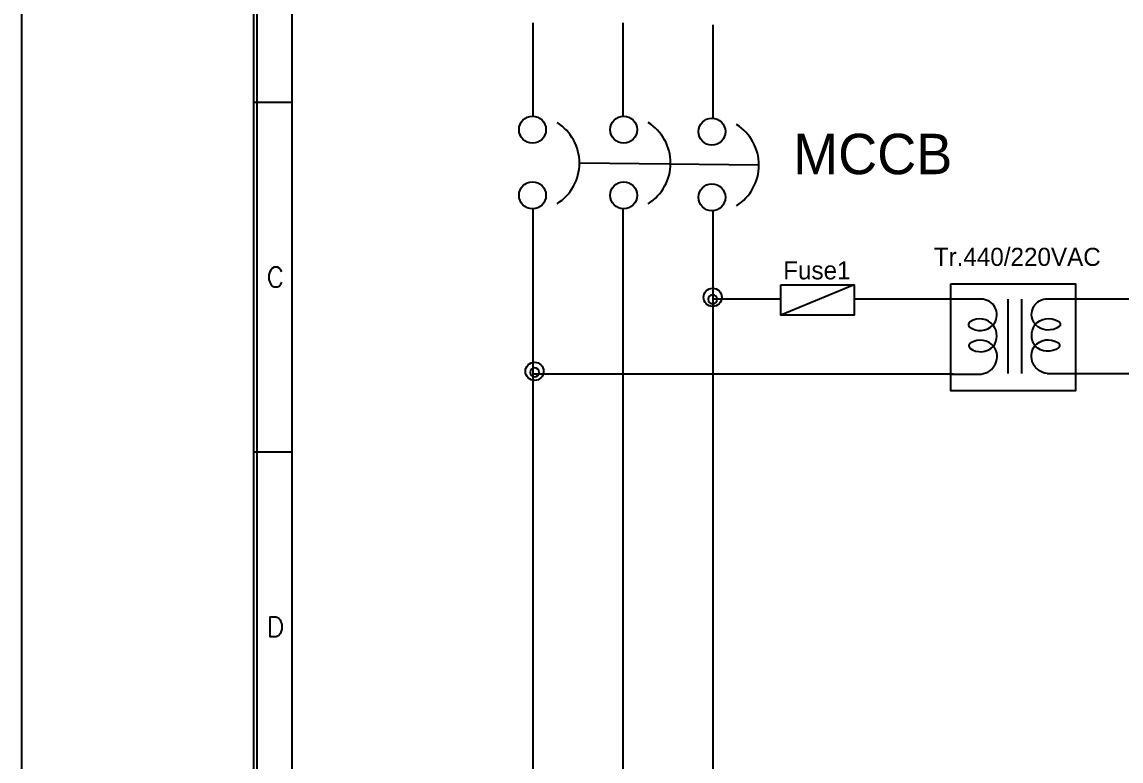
# Model space of a CAD drawing. Header units: millimetres. Extents: x 46 to 886, y 51 to 632.
# Drawn here: x 46.4 to 139.7, y 504.5 to 567.3 of the extents above; entities that cross this region are included whole.
import ezdxf
from ezdxf.enums import TextEntityAlignment as Align

# ---------------------------------------------------------------- set-up
doc = ezdxf.new("R2010")
doc.units = ezdxf.units.MM
for name, color, linetype in [('20', 2, 'Continuous'), ('30', 3, 'Continuous'), ('4', 133, 'Continuous'), ('70', 7, 'Continuous'), ('ASHADE', 7, 'Continuous')]:
    doc.layers.add(name, color=color, linetype=linetype)
doc.styles.add('ghs', font='NGULIM.TTF')
doc.styles.add('SIMPLEX', font='SIMPLEX')

msp = doc.modelspace()

# ---------------------------------------------------------------- linework, layer by layer
msp.add_lwpolyline([(46.411, 631.769), (886.327, 631.769), (886.327, 50.731), (46.411, 50.731)], close=True)
at = {"layer": '20', "color": 7}
msp.add_line((69.351, 380.266), (69.351, 616.579), dxfattribs=at)
at = {"layer": '30', "color": 7}
for p, q in [((66.084, 560.446), (69.351, 560.446)), ((66.084, 530.746), (69.351, 530.746))]:
    msp.add_line(p, q, dxfattribs=at)
at = {"layer": '4', "color": 0}
for centre in [(105.032, 543.877), (89.914, 537.592)]:
    msp.add_circle(centre, 0.772, dxfattribs=at)
at = {"layer": '70', "color": 7}
for points in [[(442.284, 352.546), (66.084, 352.546), (66.084, 619.846), (442.284, 619.846)], [(441.987, 352.843), (66.381, 352.843), (66.381, 619.549), (441.987, 619.549)]]:
    msp.add_lwpolyline(points, close=True, dxfattribs=at)
at = {"layer": 'ASHADE', "ltscale": 2}
for p, q in [((89.775, 567.193), (89.775, 559.258)), ((97.407, 567.193), (97.407, 559.257)), ((105.032, 567.023), (105.032, 559.087)), ((108.955, 555.103), (93.728, 555.273)), ((89.775, 551.396), (89.775, 503.207)), ((97.407, 551.397), (97.407, 503.197)), ((105.032, 551.227), (105.032, 503.207)), ((117.041, 544.929), (110.817, 542.373)), ((110.817, 543.707), (105.032, 543.707)), ((125.441, 543.707), (117.041, 543.707)), ((127.974, 543.707), (125.251, 543.707)), ((130.075, 543.707), (130.075, 537.405)), ((131.242, 543.707), (131.242, 537.405)), ((133.276, 543.746), (135.832, 543.746)), ((135.832, 543.746), (213.19, 543.746)), ((125.441, 537.366), (89.775, 537.366)), ((125.251, 537.366), (127.829, 537.366)), ((133.42, 537.405), (135.832, 537.405)), ((134.626, 537.405), (143.117, 537.405))]:
    msp.add_line(p, q, dxfattribs=at)
at = {"layer": 'ASHADE'}
msp.add_lwpolyline([(110.817, 544.929), (117.041, 544.929), (117.041, 542.373), (110.817, 542.373)], close=True, dxfattribs=at)
at = {"layer": 'ASHADE', "ltscale": 2}
msp.add_lwpolyline([(125.251, 545.029), (135.832, 545.029), (135.832, 535.927), (125.251, 535.927)], close=True, dxfattribs=at)
for points in [[(127.829, 537.366, 0.564439), (128.915, 539.685, 0.377614), (126.938, 540.003, 0.521425), (126.853, 539.569, 0.376836), (128.849, 539.7, 0.315184), (128.869, 541.489, 0.377614), (126.892, 541.806, 0.521425), (126.807, 541.373, 0.382642), (128.83, 541.528, 0.602081), (127.974, 543.707)], [(133.42, 537.405, -0.564439), (132.335, 539.724, -0.377614), (134.311, 540.041, -0.521425), (134.396, 539.608, -0.376836), (132.4, 539.739, -0.315184), (132.381, 541.528, -0.377614), (134.357, 541.845, -0.521425), (134.443, 541.412, -0.382642), (132.42, 541.567, -0.602081), (133.276, 543.746)]]:
    msp.add_lwpolyline(points, format="xyb", dxfattribs=at)
for centre in [(89.738, 558.115), (97.473, 558.115), (104.965, 557.944), (89.738, 552.539), (97.473, 552.539), (104.965, 552.369)]:
    msp.add_circle(centre, 1.144, dxfattribs=at)
for centre, radius, start, end in [((89.652, 555.273), 4.075, 302.22193, 57.77807), ((97.387, 555.273), 4.075, 302.22193, 57.77807), ((104.88, 555.103), 4.075, 302.22193, 57.77807), ((105.032, 543.707), 0.381, 0, 180), ((105.032, 543.707), 0.381, 180, 0), ((89.914, 537.508), 0.381, 0, 180), ((89.914, 537.508), 0.381, 180, 0)]:
    msp.add_arc(centre, radius, start, end, dxfattribs=at)

# ---------------------------------------------------------------- texts
at = {"layer": '30', "color": 7, "style": 'SIMPLEX'}
for s, p in [('C', (67.916, 545.596)), ('D', (67.916, 515.896))]:
    msp.add_text(s, height=1.683, dxfattribs=at).set_placement(p, align=Align.MIDDLE)
at = {"layer": 'ASHADE', "ltscale": 2, "style": 'ghs'}
for s, height, p in [('MCCB', 3.4326, (111.854, 554.332)), ('Tr.440/220VAC', 1.53783, (123.793, 546.545)), ('Fuse1', 1.5378, (111.015, 545.402))]:
    msp.add_text(s, height=height, dxfattribs=at).set_placement(p)

doc.saveas('drawing.dxf')
